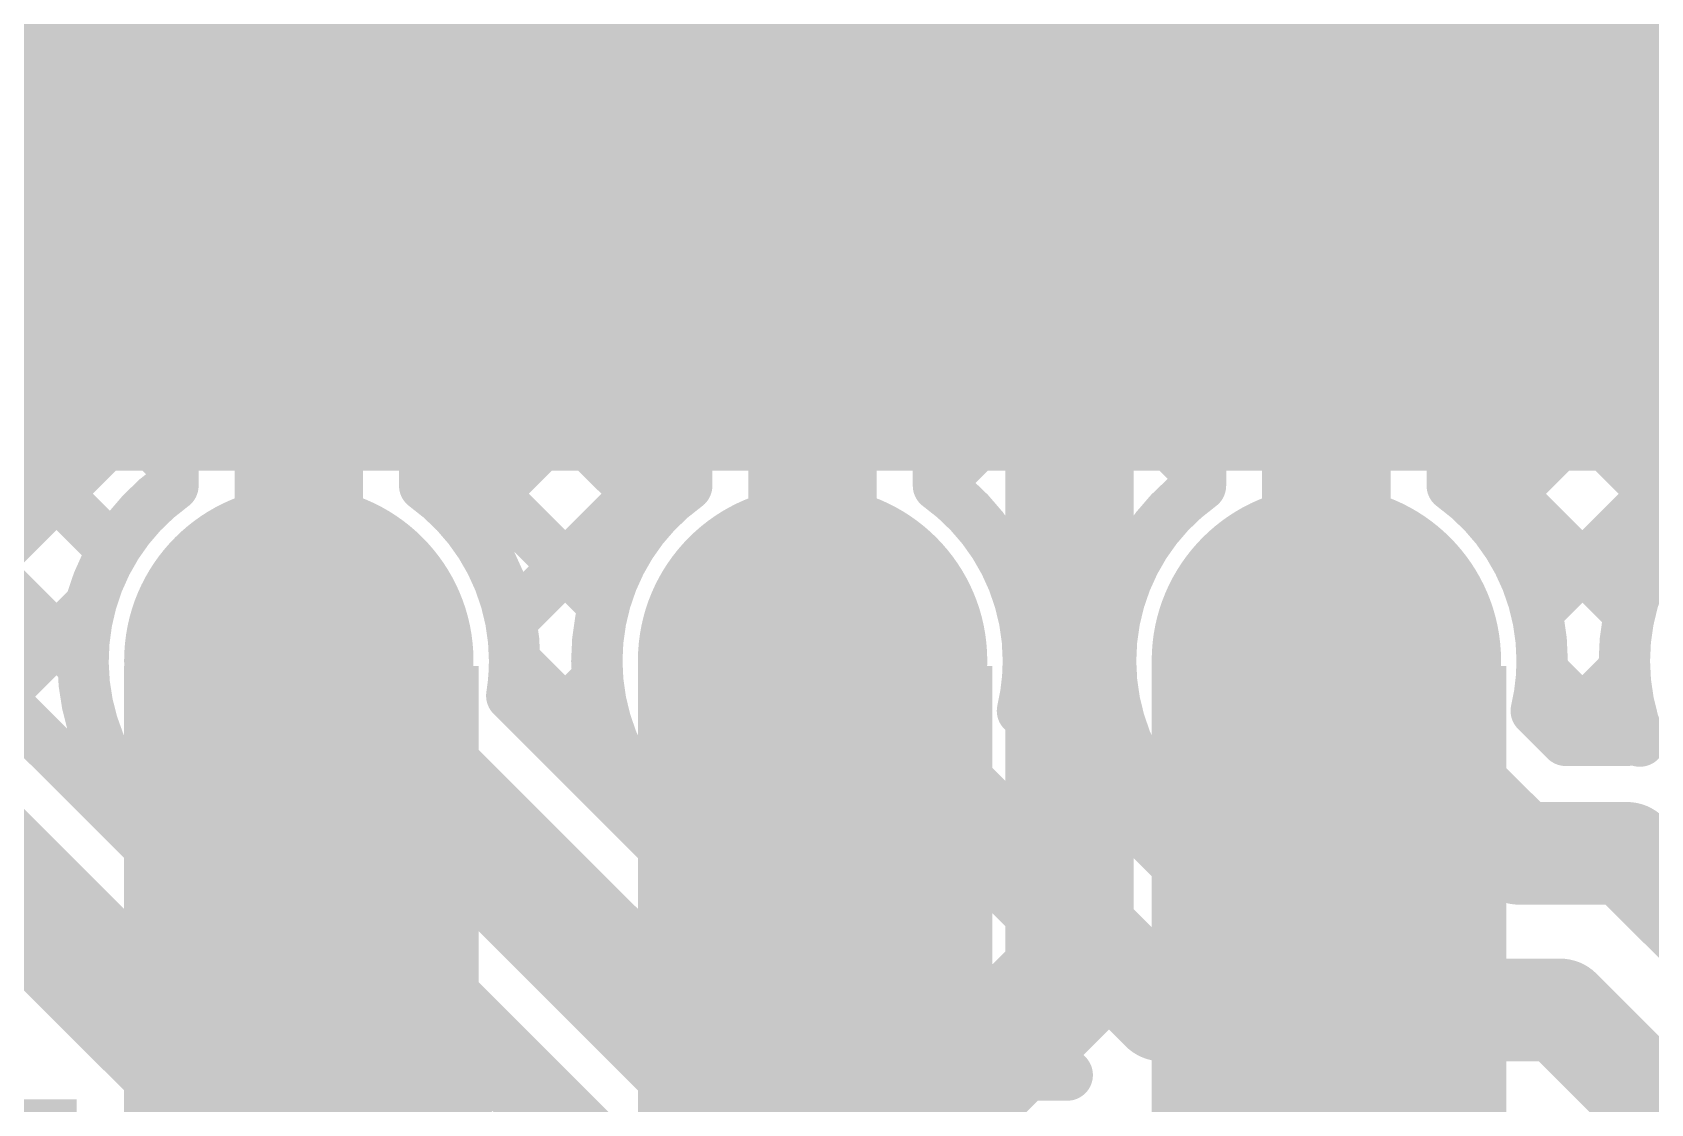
# Model space of a CAD drawing. Header units: millimetres. Extents: x -0.33 to 3.26, y -0.12 to 2.83.
# Drawn here: x 2.1481 to 2.4631, y 2.4037 to 2.6124 of the extents above; entities that cross this region are included whole.
import ezdxf

# ---------------------------------------------------------------- set-up
doc = ezdxf.new("R2010")
doc.units = ezdxf.units.MM
doc.header["$MEASUREMENT"] = 0
for name, color, linetype in [('BottomLayer', 5, 'Continuous'), ('BottomOverlay', 54, 'Continuous'), ('BottomPaste', 16, 'Continuous'), ('BottomSolder', 6, 'Continuous'), ('MultiLayer', 9, 'Continuous'), ('PadHoleLayer', 156, 'Continuous'), ('TopLayer', 1, 'Continuous'), ('TopOverlay', 2, 'Continuous'), ('TopSolder', 216, 'Continuous')]:
    doc.layers.add(name, color=color, linetype=linetype)

# ---------------------------------------------------------------- blocks, each defined once
blk = doc.blocks.new('R__0402_B_20')
at = {"layer": 'BottomLayer'}
for points in [[(-0.0095, 0.0125), (-0.0095, -0.0125), (-0.0275, -0.0125), (-0.0275, 0.0125)], [(0.0275, 0.0125), (0.0275, -0.0125), (0.0095, -0.0125), (0.0095, 0.0125)]]:
    blk.add_hatch(color=5, dxfattribs=at).paths.add_polyline_path(points)
at = {"layer": 'BottomPaste'}
for points in [[(-0.0095, 0.0125), (-0.0095, -0.0125), (-0.0275, -0.0125), (-0.0275, 0.0125)], [(0.0275, 0.0125), (0.0275, -0.0125), (0.0095, -0.0125), (0.0095, 0.0125)]]:
    blk.add_hatch(color=16, dxfattribs=at).paths.add_polyline_path(points)
at = {"layer": 'BottomSolder'}
for points in [[(-0.0055, 0.0165), (-0.0055, -0.0165), (-0.0315, -0.0165), (-0.0315, 0.0165)], [(0.0315, 0.0165), (0.0315, -0.0165), (0.0055, -0.0165), (0.0055, 0.0165)]]:
    blk.add_hatch(color=6, dxfattribs=at).paths.add_polyline_path(points)
at = {"layer": 'BottomOverlay', "const_width": 0.01}
for points in [[(0.034, 0.019), (-0.034, 0.019)], [(-0.034, -0.019), (-0.034, 0.019)], [(0.034, -0.019), (0.034, 0.019)], [(0.034, -0.019), (-0.034, -0.019)]]:
    blk.add_lwpolyline(points, dxfattribs=at)
at = {"layer": 'BottomOverlay', "const_width": 0.005}
for points in [[(-0.0365, 0.019, 1), (-0.0315, 0.019, 1)], [(-0.0365, 0.019, 1), (-0.0315, 0.019, 1)], [(0.0315, 0.019, 1), (0.0365, 0.019, 1)], [(0.0315, 0.019, 1), (0.0365, 0.019, 1)], [(-0.0365, -0.019, 1), (-0.0315, -0.019, 1)], [(-0.0365, -0.019, 1), (-0.0315, -0.019, 1)], [(0.0315, -0.019, 1), (0.0365, -0.019, 1)], [(0.0315, -0.019, 1), (0.0365, -0.019, 1)]]:
    blk.add_lwpolyline(points, format="xyb", close=True, dxfattribs=at)
blk = doc.blocks.new('R__0402_B_21')
at = {"layer": 'BottomLayer'}
for points in [[(-0.0095, 0.0125), (-0.0095, -0.0125), (-0.0275, -0.0125), (-0.0275, 0.0125)], [(0.0275, 0.0125), (0.0275, -0.0125), (0.0095, -0.0125), (0.0095, 0.0125)]]:
    blk.add_hatch(color=5, dxfattribs=at).paths.add_polyline_path(points)
at = {"layer": 'BottomPaste'}
for points in [[(-0.0095, 0.0125), (-0.0095, -0.0125), (-0.0275, -0.0125), (-0.0275, 0.0125)], [(0.0275, 0.0125), (0.0275, -0.0125), (0.0095, -0.0125), (0.0095, 0.0125)]]:
    blk.add_hatch(color=16, dxfattribs=at).paths.add_polyline_path(points)
at = {"layer": 'BottomSolder'}
for points in [[(-0.0055, 0.0165), (-0.0055, -0.0165), (-0.0315, -0.0165), (-0.0315, 0.0165)], [(0.0315, 0.0165), (0.0315, -0.0165), (0.0055, -0.0165), (0.0055, 0.0165)]]:
    blk.add_hatch(color=6, dxfattribs=at).paths.add_polyline_path(points)
at = {"layer": 'BottomOverlay', "const_width": 0.01}
for points in [[(0.034, 0.019), (-0.034, 0.019)], [(-0.034, -0.019), (-0.034, 0.019)], [(0.034, -0.019), (0.034, 0.019)], [(0.034, -0.019), (-0.034, -0.019)]]:
    blk.add_lwpolyline(points, dxfattribs=at)
at = {"layer": 'BottomOverlay', "const_width": 0.005}
for points in [[(-0.0365, 0.019, 1), (-0.0315, 0.019, 1)], [(-0.0365, 0.019, 1), (-0.0315, 0.019, 1)], [(0.0315, 0.019, 1), (0.0365, 0.019, 1)], [(0.0315, 0.019, 1), (0.0365, 0.019, 1)], [(-0.0365, -0.019, 1), (-0.0315, -0.019, 1)], [(-0.0365, -0.019, 1), (-0.0315, -0.019, 1)], [(0.0315, -0.019, 1), (0.0365, -0.019, 1)], [(0.0315, -0.019, 1), (0.0365, -0.019, 1)]]:
    blk.add_lwpolyline(points, format="xyb", close=True, dxfattribs=at)
blk = doc.blocks.new('R__0402_B_22')
at = {"layer": 'BottomLayer'}
for points in [[(-0.0095, 0.0125), (-0.0095, -0.0125), (-0.0275, -0.0125), (-0.0275, 0.0125)], [(0.0275, 0.0125), (0.0275, -0.0125), (0.0095, -0.0125), (0.0095, 0.0125)]]:
    blk.add_hatch(color=5, dxfattribs=at).paths.add_polyline_path(points)
at = {"layer": 'BottomPaste'}
for points in [[(-0.0095, 0.0125), (-0.0095, -0.0125), (-0.0275, -0.0125), (-0.0275, 0.0125)], [(0.0275, 0.0125), (0.0275, -0.0125), (0.0095, -0.0125), (0.0095, 0.0125)]]:
    blk.add_hatch(color=16, dxfattribs=at).paths.add_polyline_path(points)
at = {"layer": 'BottomSolder'}
for points in [[(-0.0055, 0.0165), (-0.0055, -0.0165), (-0.0315, -0.0165), (-0.0315, 0.0165)], [(0.0315, 0.0165), (0.0315, -0.0165), (0.0055, -0.0165), (0.0055, 0.0165)]]:
    blk.add_hatch(color=6, dxfattribs=at).paths.add_polyline_path(points)
at = {"layer": 'BottomOverlay', "const_width": 0.01}
for points in [[(0.034, 0.019), (-0.034, 0.019)], [(-0.034, -0.019), (-0.034, 0.019)], [(0.034, -0.019), (0.034, 0.019)], [(0.034, -0.019), (-0.034, -0.019)]]:
    blk.add_lwpolyline(points, dxfattribs=at)
at = {"layer": 'BottomOverlay', "const_width": 0.005}
for points in [[(-0.0365, 0.019, 1), (-0.0315, 0.019, 1)], [(-0.0365, 0.019, 1), (-0.0315, 0.019, 1)], [(0.0315, 0.019, 1), (0.0365, 0.019, 1)], [(0.0315, 0.019, 1), (0.0365, 0.019, 1)], [(-0.0365, -0.019, 1), (-0.0315, -0.019, 1)], [(-0.0365, -0.019, 1), (-0.0315, -0.019, 1)], [(0.0315, -0.019, 1), (0.0365, -0.019, 1)], [(0.0315, -0.019, 1), (0.0365, -0.019, 1)]]:
    blk.add_lwpolyline(points, format="xyb", close=True, dxfattribs=at)
blk = doc.blocks.new('0022232111_48')
at = {"layer": 'BottomLayer'}
h = blk.add_hatch(color=5, dxfattribs=at)
edge = h.paths.add_edge_path()
edge.add_arc((0, 0), 0.03, 0, 360)
h = blk.add_hatch(color=5, dxfattribs=at)
edge = h.paths.add_edge_path()
edge.add_arc((0.1, 0), 0.03, 0, 360)
h = blk.add_hatch(color=5, dxfattribs=at)
edge = h.paths.add_edge_path()
edge.add_arc((0.2, 0), 0.03, 0, 360)
at = {"layer": 'BottomSolder'}
h = blk.add_hatch(color=6, dxfattribs=at)
edge = h.paths.add_edge_path()
edge.add_arc((0, 0), 0.034, 0, 360)
h = blk.add_hatch(color=6, dxfattribs=at)
edge = h.paths.add_edge_path()
edge.add_arc((0.1, 0), 0.034, 0, 360)
h = blk.add_hatch(color=6, dxfattribs=at)
edge = h.paths.add_edge_path()
edge.add_arc((0.2, 0), 0.034, 0, 360)
at = {"layer": 'MultiLayer'}
h = blk.add_hatch(color=9, dxfattribs=at)
edge = h.paths.add_edge_path()
edge.add_arc((0, 0), 0.03, 0, 360)
h = blk.add_hatch(color=9, dxfattribs=at)
edge = h.paths.add_edge_path()
edge.add_arc((0.1, 0), 0.03, 0, 360)
h = blk.add_hatch(color=9, dxfattribs=at)
edge = h.paths.add_edge_path()
edge.add_arc((0.2, 0), 0.03, 0, 360)
at = {"layer": 'PadHoleLayer'}
h = blk.add_hatch(color=156, dxfattribs=at)
edge = h.paths.add_edge_path()
edge.add_arc((0, 0), 0.01969, 0, 360)
h = blk.add_hatch(color=156, dxfattribs=at)
edge = h.paths.add_edge_path()
edge.add_arc((0.1, 0), 0.01969, 0, 360)
h = blk.add_hatch(color=156, dxfattribs=at)
edge = h.paths.add_edge_path()
edge.add_arc((0.2, 0), 0.01969, 0, 360)
at = {"layer": 'TopLayer'}
h = blk.add_hatch(color=1, dxfattribs=at)
edge = h.paths.add_edge_path()
edge.add_arc((0, 0), 0.03, 0, 360)
h = blk.add_hatch(color=1, dxfattribs=at)
edge = h.paths.add_edge_path()
edge.add_arc((0.1, 0), 0.03, 0, 360)
h = blk.add_hatch(color=1, dxfattribs=at)
edge = h.paths.add_edge_path()
edge.add_arc((0.2, 0), 0.03, 0, 360)
at = {"layer": 'TopSolder'}
h = blk.add_hatch(color=216, dxfattribs=at)
edge = h.paths.add_edge_path()
edge.add_arc((0, 0), 0.034, 0, 360)
h = blk.add_hatch(color=216, dxfattribs=at)
edge = h.paths.add_edge_path()
edge.add_arc((0.1, 0), 0.034, 0, 360)
h = blk.add_hatch(color=216, dxfattribs=at)
edge = h.paths.add_edge_path()
edge.add_arc((0.2, 0), 0.034, 0, 360)
blk = doc.blocks.new('SOT23_3_B_183')
at = {"layer": 'BottomLayer'}
for points in [[(-0.02166, 0.02657), (-0.05316, 0.02657), (-0.05316, 0.05807), (-0.02166, 0.05807)], [(0.05314, 0.02657), (0.02165, 0.02657), (0.02165, 0.05807), (0.05314, 0.05807)], [(0.01574, -0.05807), (-0.01575, -0.05807), (-0.01575, -0.02657), (0.01574, -0.02657)]]:
    blk.add_hatch(color=5, dxfattribs=at).paths.add_polyline_path(points)
at = {"layer": 'BottomPaste'}
for points in [[(-0.02166, 0.02657), (-0.05316, 0.02657), (-0.05316, 0.05807), (-0.02166, 0.05807)], [(0.05314, 0.02657), (0.02165, 0.02657), (0.02165, 0.05807), (0.05314, 0.05807)], [(0.01574, -0.05807), (-0.01575, -0.05807), (-0.01575, -0.02657), (0.01574, -0.02657)]]:
    blk.add_hatch(color=16, dxfattribs=at).paths.add_polyline_path(points)
at = {"layer": 'BottomSolder'}
for points in [[(-0.01766, 0.02257), (-0.05716, 0.02257), (-0.05716, 0.06207), (-0.01766, 0.06207)], [(0.05714, 0.02257), (0.01765, 0.02257), (0.01765, 0.06207), (0.05714, 0.06207)], [(0.01974, -0.06207), (-0.01975, -0.06207), (-0.01975, -0.02257), (0.01974, -0.02257)]]:
    blk.add_hatch(color=6, dxfattribs=at).paths.add_polyline_path(points)
at = {"layer": 'BottomOverlay'}
for points, const_width in [([(-0.06409, 0.068, 1), (-0.07393, 0.068, 1)], 0.00984), ([(-0.07639, 0.068, 1), (-0.07147, 0.068, 1)], 0.00492), ([(-0.06655, 0.068, 1), (-0.06162, 0.068, 1)], 0.00492), ([(-0.06651, 0.03, 1), (-0.06151, 0.03, 1)], 0.005), ([(-0.01351, 0.032, 1), (-0.00851, 0.032, 1)], 0.005), ([(0.00849, 0.032, 1), (0.01349, 0.032, 1)], 0.005), ([(0.06149, 0.03, 1), (0.06649, 0.03, 1)], 0.005), ([(-0.06651, -0.032, 1), (-0.06151, -0.032, 1)], 0.005), ([(-0.06651, -0.032, 1), (-0.06151, -0.032, 1)], 0.005), ([(-0.03151, -0.032, 1), (-0.02651, -0.032, 1)], 0.005), ([(0.02649, -0.031, 1), (0.03149, -0.031, 1)], 0.005), ([(0.06149, -0.031, 1), (0.06649, -0.031, 1)], 0.005), ([(0.06149, -0.031, 1), (0.06649, -0.031, 1)], 0.005)]:
    blk.add_lwpolyline(points, format="xyb", close=True, dxfattribs=dict(at, const_width=const_width))
at = {"layer": 'BottomOverlay', "const_width": 0.01}
for points in [[(-0.06401, 0.03), (-0.06401, -0.032)], [(0.01099, 0.032), (-0.01101, 0.032)], [(0.06399, 0.03), (0.06399, -0.031)], [(-0.02901, -0.032), (-0.06401, -0.032)], [(0.06399, -0.031), (0.02899, -0.031)]]:
    blk.add_lwpolyline(points, dxfattribs=at)
blk = doc.blocks.new('SOT23_3_B_193')
at = {"layer": 'BottomLayer'}
for points in [[(-0.02166, 0.02657), (-0.05316, 0.02657), (-0.05316, 0.05807), (-0.02166, 0.05807)], [(0.05314, 0.02657), (0.02165, 0.02657), (0.02165, 0.05807), (0.05314, 0.05807)], [(0.01574, -0.05807), (-0.01575, -0.05807), (-0.01575, -0.02657), (0.01574, -0.02657)]]:
    blk.add_hatch(color=5, dxfattribs=at).paths.add_polyline_path(points)
at = {"layer": 'BottomPaste'}
for points in [[(-0.02166, 0.02657), (-0.05316, 0.02657), (-0.05316, 0.05807), (-0.02166, 0.05807)], [(0.05314, 0.02657), (0.02165, 0.02657), (0.02165, 0.05807), (0.05314, 0.05807)], [(0.01574, -0.05807), (-0.01575, -0.05807), (-0.01575, -0.02657), (0.01574, -0.02657)]]:
    blk.add_hatch(color=16, dxfattribs=at).paths.add_polyline_path(points)
at = {"layer": 'BottomSolder'}
for points in [[(-0.01766, 0.02257), (-0.05716, 0.02257), (-0.05716, 0.06207), (-0.01766, 0.06207)], [(0.05714, 0.02257), (0.01765, 0.02257), (0.01765, 0.06207), (0.05714, 0.06207)], [(0.01974, -0.06207), (-0.01975, -0.06207), (-0.01975, -0.02257), (0.01974, -0.02257)]]:
    blk.add_hatch(color=6, dxfattribs=at).paths.add_polyline_path(points)
at = {"layer": 'BottomOverlay'}
for points, const_width in [([(-0.06409, 0.068, 1), (-0.07393, 0.068, 1)], 0.00984), ([(-0.07639, 0.068, 1), (-0.07147, 0.068, 1)], 0.00492), ([(-0.06655, 0.068, 1), (-0.06162, 0.068, 1)], 0.00492), ([(-0.06651, 0.03, 1), (-0.06151, 0.03, 1)], 0.005), ([(-0.01351, 0.032, 1), (-0.00851, 0.032, 1)], 0.005), ([(0.00849, 0.032, 1), (0.01349, 0.032, 1)], 0.005), ([(0.06149, 0.03, 1), (0.06649, 0.03, 1)], 0.005), ([(-0.06651, -0.032, 1), (-0.06151, -0.032, 1)], 0.005), ([(-0.06651, -0.032, 1), (-0.06151, -0.032, 1)], 0.005), ([(-0.03151, -0.032, 1), (-0.02651, -0.032, 1)], 0.005), ([(0.02649, -0.031, 1), (0.03149, -0.031, 1)], 0.005), ([(0.06149, -0.031, 1), (0.06649, -0.031, 1)], 0.005), ([(0.06149, -0.031, 1), (0.06649, -0.031, 1)], 0.005)]:
    blk.add_lwpolyline(points, format="xyb", close=True, dxfattribs=dict(at, const_width=const_width))
at = {"layer": 'BottomOverlay', "const_width": 0.01}
for points in [[(-0.06401, 0.03), (-0.06401, -0.032)], [(0.01099, 0.032), (-0.01101, 0.032)], [(0.06399, 0.03), (0.06399, -0.031)], [(-0.02901, -0.032), (-0.06401, -0.032)], [(0.06399, -0.031), (0.02899, -0.031)]]:
    blk.add_lwpolyline(points, dxfattribs=at)

msp = doc.modelspace()

# ---------------------------------------------------------------- hatches: boundary and pattern name
at = {"layer": 'BottomLayer'}
msp.add_hatch(color=5, dxfattribs=at).paths.add_polyline_path([(0.126, 2.571), (2.92461, 2.571), (2.92461, 2.618), (0.126, 2.618)])
at = {"layer": 'TopLayer'}
msp.add_hatch(color=1, dxfattribs=at).paths.add_polyline_path([(0.495, 2.527), (3.004, 2.527), (3.004, 2.606), (0.495, 2.606)])
at = {"layer": 'TopOverlay'}
for points in [[(2.166, 2.359), (2.235, 2.359), (2.235, 2.489), (2.166, 2.489)], [(2.266, 2.359), (2.335, 2.359), (2.335, 2.489), (2.266, 2.489)], [(2.366, 2.359), (2.435, 2.359), (2.435, 2.489), (2.366, 2.489)]]:
    msp.add_hatch(color=2, dxfattribs=at).paths.add_polyline_path(points)

# ---------------------------------------------------------------- linework, layer by layer
at = {"layer": 'BottomLayer'}
for points, const_width in [([(0.07816, 2.606), (3.03984, 2.606)], 0.01), ([(2.09765, 2.606), (2.17497, 2.52868)], 0.01), ([(2.11595, 2.5705), (2.15145, 2.606)], 0.01), ([(2.12447, 2.55073), (2.17974, 2.606)], 0.01), ([(2.12544, 2.52342), (2.20802, 2.606)], 0.01), ([(2.12593, 2.606), (2.17497, 2.55697)], 0.01), ([(2.15422, 2.606), (2.18888, 2.57133)], 0.01), ([(2.1825, 2.606), (2.218, 2.5705)], 0.01), ([(2.20398, 2.57367), (2.2363, 2.606)], 0.01), ([(2.21079, 2.606), (2.27504, 2.54174)], 0.01), ([(2.22397, 2.56538), (2.26459, 2.606)], 0.01), ([(2.2245, 2.53763), (2.29287, 2.606)], 0.01), ([(2.23907, 2.606), (2.27504, 2.57003)], 0.01), ([(2.26735, 2.606), (2.29936, 2.57399)], 0.01), ([(2.28566, 2.5705), (2.32116, 2.606)], 0.01), ([(2.29564, 2.606), (2.3755, 2.52614)], 0.01), ([(2.31394, 2.5705), (2.34944, 2.606)], 0.01), ([(2.32392, 2.606), (2.37512, 2.5548)], 0.01), ([(2.32431, 2.55258), (2.37773, 2.606)], 0.01), ([(2.3245, 2.52449), (2.40601, 2.606)], 0.01), ([(2.35221, 2.606), (2.38759, 2.57062)], 0.01), ([(2.38049, 2.606), (2.41599, 2.5705)], 0.01), ([(2.4022, 2.5739), (2.43429, 2.606)], 0.01), ([(2.40878, 2.606), (2.47519, 2.53958)], 0.01), ([(2.42412, 2.56754), (2.46258, 2.606)], 0.01), ([(2.4245, 2.53964), (2.49086, 2.606)], 0.01), ([(2.43706, 2.606), (2.47519, 2.56786)], 0.01), ([(2.46534, 2.606), (2.49747, 2.57387)], 0.01), ([(2.17497, 2.5705), (2.18738, 2.5705)], 0.01), ([(2.17497, 2.5285), (2.17497, 2.5705)], 0.01), ([(2.21262, 2.5705), (2.22397, 2.5705)], 0.01), ([(2.218, 2.5705), (2.22397, 2.56453)], 0.01), ([(2.22397, 2.55459), (2.22397, 2.5705)], 0.01), ([(2.27504, 2.5705), (2.28738, 2.5705)], 0.01), ([(2.27504, 2.5285), (2.27504, 2.5705)], 0.01), ([(2.31262, 2.5705), (2.32404, 2.5705)], 0.01), ([(2.32404, 2.55421), (2.32404, 2.5705)], 0.01), ([(2.37512, 2.5705), (2.38738, 2.5705)], 0.01), ([(2.37512, 2.5285), (2.37512, 2.5705)], 0.01), ([(2.41262, 2.5705), (2.42412, 2.5705)], 0.01), ([(2.42412, 2.5538), (2.42412, 2.5705)], 0.01), ([(2.22397, 2.56453), (2.26956, 2.51894)], 0.01), ([(2.42412, 2.56237), (2.4686, 2.51789)], 0.01), ([(2.43123, 2.51808), (2.47519, 2.56205)], 0.01), ([(2.23216, 2.51701), (2.27504, 2.55989)], 0.01), ([(2.2, 2.49), (2.2, 2.5495)], 0.025), ([(2.3, 2.49), (2.3, 2.5495)], 0.025), ([(2.4, 2.49), (2.4, 2.5495)], 0.025), ([(2.12446, 2.5509), (2.1639, 2.51146)], 0.01), ([(2.2245, 2.52411), (2.2245, 2.5495)], 0.01), ([(2.3245, 2.52411), (2.3245, 2.5495)], 0.01), ([(2.4245, 2.52411), (2.4245, 2.5495)], 0.01), ([(2.3245, 2.54885), (2.36317, 2.51019)], 0.01), ([(2.3374, 2.50911), (2.37512, 2.54682)], 0.01), ([(2.13806, 2.50776), (2.17497, 2.54466)], 0.01), ([(2.2245, 2.53572), (2.25941, 2.5008)], 0.01), ([(2.4245, 2.53371), (2.45902, 2.49919)], 0.01), ([(2.44092, 2.49948), (2.47519, 2.53376)], 0.01), ([(2.24126, 2.49782), (2.27504, 2.5316)], 0.01), ([(2.1755, 2.52411), (2.1755, 2.5285)], 0.01), ([(2.2755, 2.52411), (2.2755, 2.5285)], 0.01), ([(2.3755, 2.52411), (2.3755, 2.5285)], 0.01), ([(2.13675, 2.51032), (2.15801, 2.48907)], 0.01), ([(2.33866, 2.50641), (2.35811, 2.48696)], 0.01), ([(2.34172, 2.48514), (2.36031, 2.50373)], 0.01), ([(2.14162, 2.48303), (2.15942, 2.50083)], 0.01), ([(2.1, 2.49), (2.249, 2.341)], 0.025), ([(2.2, 2.49), (2.30518, 2.38482)], 0.025), ([(2.3, 2.49), (2.368, 2.422)], 0.02), ([(2.4, 2.49), (2.4375, 2.4525)], 0.02), ([(2.242, 2.48993), (2.26472, 2.46721)], 0.01), ([(2.24819, 2.47646), (2.25815, 2.48643)], 0.01), ([(2.44195, 2.48797), (2.45542, 2.4745)], 0.01), ([(2.44541, 2.4757), (2.45803, 2.48832)], 0.01), ([(2.14145, 2.4832), (2.2663, 2.35835)], 0.01), ([(2.24145, 2.4832), (2.31533, 2.40932)], 0.01), ([(2.34085, 2.48026), (2.37711, 2.444)], 0.01), ([(2.44085, 2.48026), (2.44661, 2.4745)], 0.01), ([(2.15576, 2.46889), (2.16108, 2.47421)], 0.01), ([(2.35299, 2.46812), (2.36052, 2.47566)], 0.01), ([(2.44661, 2.4745), (2.4585, 2.4745)], 0.01), ([(2.26233, 2.46232), (2.26573, 2.46572)], 0.01), ([(2.36713, 2.45398), (2.37192, 2.45877)], 0.01), ([(2.1699, 2.45475), (2.17299, 2.45784)], 0.01), ([(2.4375, 2.4525), (2.4585, 2.4525)], 0.02), ([(2.4585, 2.4525), (2.52618, 2.38482)], 0.02), ([(2.27647, 2.44818), (2.28089, 2.4526)], 0.01), ([(2.27721, 2.45472), (2.32261, 2.40932)], 0.01), ([(2.18404, 2.4406), (2.19218, 2.44874)], 0.01), ([(2.30974, 2.44915), (2.34956, 2.40932)], 0.01), ([(2.38543, 2.444), (2.39052, 2.44908)], 0.01), ([(2.40974, 2.44915), (2.41489, 2.444)], 0.01), ([(2.19907, 2.44801), (2.29739, 2.34969)], 0.01), ([(2.2068, 2.44855), (2.28783, 2.36752)], 0.01), ([(2.29061, 2.43403), (2.30486, 2.44828)], 0.01), ([(2.39696, 2.44811), (2.40107, 2.444)], 0.01), ([(2.37711, 2.444), (2.41489, 2.444)], 0.01), ([(2.19819, 2.42646), (2.21354, 2.44181)], 0.01), ([(2.30476, 2.41989), (2.32188, 2.43701)], 0.01), ([(2.21233, 2.41232), (2.22768, 2.42767)], 0.01), ([(2.368, 2.422), (2.4455, 2.422)], 0.02), ([(2.4455, 2.422), (2.525, 2.3425)], 0.02), ([(2.32247, 2.40932), (2.33602, 2.42287)], 0.01), ([(2.22647, 2.39818), (2.24182, 2.41353)], 0.01), ([(2.31533, 2.40932), (2.34956, 2.40932)], 0.01), ([(2.24061, 2.38403), (2.25597, 2.39939)], 0.01)]:
    msp.add_lwpolyline(points, dxfattribs=dict(at, const_width=const_width))
for points, const_width in [([(2.14895, 2.606, 1), (2.15395, 2.606, 1)], 0.005), ([(2.15172, 2.606, 1), (2.15672, 2.606, 1)], 0.005), ([(2.17724, 2.606, 1), (2.18224, 2.606, 1)], 0.005), ([(2.18, 2.606, 1), (2.185, 2.606, 1)], 0.005), ([(2.20552, 2.606, 1), (2.21052, 2.606, 1)], 0.005), ([(2.20829, 2.606, 1), (2.21329, 2.606, 1)], 0.005), ([(2.2338, 2.606, 1), (2.2388, 2.606, 1)], 0.005), ([(2.23657, 2.606, 1), (2.24157, 2.606, 1)], 0.005), ([(2.26209, 2.606, 1), (2.26709, 2.606, 1)], 0.005), ([(2.26485, 2.606, 1), (2.26985, 2.606, 1)], 0.005), ([(2.29037, 2.606, 1), (2.29537, 2.606, 1)], 0.005), ([(2.29314, 2.606, 1), (2.29814, 2.606, 1)], 0.005), ([(2.31866, 2.606, 1), (2.32366, 2.606, 1)], 0.005), ([(2.32142, 2.606, 1), (2.32642, 2.606, 1)], 0.005), ([(2.34694, 2.606, 1), (2.35194, 2.606, 1)], 0.005), ([(2.34971, 2.606, 1), (2.35471, 2.606, 1)], 0.005), ([(2.37523, 2.606, 1), (2.38023, 2.606, 1)], 0.005), ([(2.37799, 2.606, 1), (2.38299, 2.606, 1)], 0.005), ([(2.40351, 2.606, 1), (2.40851, 2.606, 1)], 0.005), ([(2.40628, 2.606, 1), (2.41128, 2.606, 1)], 0.005), ([(2.43179, 2.606, 1), (2.43679, 2.606, 1)], 0.005), ([(2.43456, 2.606, 1), (2.43956, 2.606, 1)], 0.005), ([(2.46008, 2.606, 1), (2.46508, 2.606, 1)], 0.005), ([(2.46284, 2.606, 1), (2.46784, 2.606, 1)], 0.005), ([(2.20148, 2.57367, 1), (2.20648, 2.57367, 1)], 0.005), ([(2.29686, 2.57399, 1), (2.30186, 2.57399, 1)], 0.005), ([(2.3997, 2.5739, 1), (2.4047, 2.5739, 1)], 0.005), ([(2.17247, 2.5705, 1), (2.17747, 2.5705, 1)], 0.005), ([(2.17247, 2.5705, 1), (2.17747, 2.5705, 1)], 0.005), ([(2.18488, 2.5705, 1), (2.18988, 2.5705, 1)], 0.005), ([(2.18488, 2.5705, 1), (2.18988, 2.5705, 1)], 0.005), ([(2.18638, 2.57133, 1), (2.19138, 2.57133, 1)], 0.005), ([(2.21012, 2.5705, 1), (2.21512, 2.5705, 1)], 0.005), ([(2.21012, 2.5705, 1), (2.21512, 2.5705, 1)], 0.005), ([(2.2155, 2.5705, 1), (2.2205, 2.5705, 1)], 0.005), ([(2.2155, 2.5705, 1), (2.2205, 2.5705, 1)], 0.005), ([(2.22147, 2.5705, 1), (2.22647, 2.5705, 1)], 0.005), ([(2.22147, 2.5705, 1), (2.22647, 2.5705, 1)], 0.005), ([(2.27254, 2.5705, 1), (2.27754, 2.5705, 1)], 0.005), ([(2.27254, 2.5705, 1), (2.27754, 2.5705, 1)], 0.005), ([(2.27254, 2.57003, 1), (2.27754, 2.57003, 1)], 0.005), ([(2.28316, 2.5705, 1), (2.28816, 2.5705, 1)], 0.005), ([(2.28488, 2.5705, 1), (2.28988, 2.5705, 1)], 0.005), ([(2.28488, 2.5705, 1), (2.28988, 2.5705, 1)], 0.005), ([(2.31012, 2.5705, 1), (2.31512, 2.5705, 1)], 0.005), ([(2.31012, 2.5705, 1), (2.31512, 2.5705, 1)], 0.005), ([(2.31144, 2.5705, 1), (2.31644, 2.5705, 1)], 0.005), ([(2.32154, 2.5705, 1), (2.32654, 2.5705, 1)], 0.005), ([(2.32154, 2.5705, 1), (2.32654, 2.5705, 1)], 0.005), ([(2.37262, 2.5705, 1), (2.37762, 2.5705, 1)], 0.005), ([(2.37262, 2.5705, 1), (2.37762, 2.5705, 1)], 0.005), ([(2.38488, 2.5705, 1), (2.38988, 2.5705, 1)], 0.005), ([(2.38488, 2.5705, 1), (2.38988, 2.5705, 1)], 0.005), ([(2.38509, 2.57062, 1), (2.39009, 2.57062, 1)], 0.005), ([(2.41012, 2.5705, 1), (2.41512, 2.5705, 1)], 0.005), ([(2.41012, 2.5705, 1), (2.41512, 2.5705, 1)], 0.005), ([(2.41349, 2.5705, 1), (2.41849, 2.5705, 1)], 0.005), ([(2.42162, 2.5705, 1), (2.42662, 2.5705, 1)], 0.005), ([(2.42162, 2.5705, 1), (2.42662, 2.5705, 1)], 0.005), ([(2.22147, 2.56538, 1), (2.22647, 2.56538, 1)], 0.005), ([(2.42162, 2.56754, 1), (2.42662, 2.56754, 1)], 0.005), ([(2.22147, 2.56453, 1), (2.22647, 2.56453, 1)], 0.005), ([(2.22147, 2.56453, 1), (2.22647, 2.56453, 1)], 0.005), ([(2.42162, 2.56237, 1), (2.42662, 2.56237, 1)], 0.005), ([(2.27254, 2.55989, 1), (2.27754, 2.55989, 1)], 0.005), ([(2.17247, 2.55697, 1), (2.17747, 2.55697, 1)], 0.005), ([(2.19375, 2.5495, 1), (2.20625, 2.5495, 1)], 0.0125), ([(2.29375, 2.5495, 1), (2.30625, 2.5495, 1)], 0.0125), ([(2.39375, 2.5495, 1), (2.40625, 2.5495, 1)], 0.0125), ([(2.22147, 2.55459, 1), (2.22647, 2.55459, 1)], 0.005), ([(2.22147, 2.55459, 1), (2.22647, 2.55459, 1)], 0.005), ([(2.32154, 2.55421, 1), (2.32654, 2.55421, 1)], 0.005), ([(2.32154, 2.55421, 1), (2.32654, 2.55421, 1)], 0.005), ([(2.32181, 2.55258, 1), (2.32681, 2.55258, 1)], 0.005), ([(2.37262, 2.5548, 1), (2.37762, 2.5548, 1)], 0.005), ([(2.42162, 2.5538, 1), (2.42662, 2.5538, 1)], 0.005), ([(2.42162, 2.5538, 1), (2.42662, 2.5538, 1)], 0.005), ([(2.222, 2.5495, 1), (2.227, 2.5495, 1)], 0.005), ([(2.222, 2.5495, 1), (2.227, 2.5495, 1)], 0.005), ([(2.322, 2.5495, 1), (2.327, 2.5495, 1)], 0.005), ([(2.322, 2.5495, 1), (2.327, 2.5495, 1)], 0.005), ([(2.422, 2.5495, 1), (2.427, 2.5495, 1)], 0.005), ([(2.422, 2.5495, 1), (2.427, 2.5495, 1)], 0.005), ([(2.322, 2.54885, 1), (2.327, 2.54885, 1)], 0.005), ([(2.37262, 2.54682, 1), (2.37762, 2.54682, 1)], 0.005), ([(2.17247, 2.54466, 1), (2.17747, 2.54466, 1)], 0.005), ([(2.27254, 2.54174, 1), (2.27754, 2.54174, 1)], 0.005), ([(2.222, 2.53763, 1), (2.227, 2.53763, 1)], 0.005), ([(2.422, 2.53964, 1), (2.427, 2.53964, 1)], 0.005), ([(2.222, 2.53572, 1), (2.227, 2.53572, 1)], 0.005), ([(2.422, 2.53371, 1), (2.427, 2.53371, 1)], 0.005), ([(2.27254, 2.5316, 1), (2.27754, 2.5316, 1)], 0.005), ([(2.17247, 2.52868, 1), (2.17747, 2.52868, 1)], 0.005), ([(2.17247, 2.5285, 1), (2.17747, 2.5285, 1)], 0.005), ([(2.173, 2.5285, 1), (2.178, 2.5285, 1)], 0.005), ([(2.27254, 2.5285, 1), (2.27754, 2.5285, 1)], 0.005), ([(2.273, 2.5285, 1), (2.278, 2.5285, 1)], 0.005), ([(2.37262, 2.5285, 1), (2.37762, 2.5285, 1)], 0.005), ([(2.373, 2.5285, 1), (2.378, 2.5285, 1)], 0.005), ([(2.322, 2.52449, 1), (2.327, 2.52449, 1)], 0.005), ([(2.373, 2.52614, 1), (2.378, 2.52614, 1)], 0.005), ([(2.173, 2.52411, 1), (2.178, 2.52411, 1)], 0.005), ([(2.173, 2.52411, 1), (2.178, 2.52411, 1)], 0.005), ([(2.222, 2.52411, 1), (2.227, 2.52411, 1)], 0.005), ([(2.222, 2.52411, 1), (2.227, 2.52411, 1)], 0.005), ([(2.273, 2.52411, 1), (2.278, 2.52411, 1)], 0.005), ([(2.273, 2.52411, 1), (2.278, 2.52411, 1)], 0.005), ([(2.322, 2.52411, 1), (2.327, 2.52411, 1)], 0.005), ([(2.322, 2.52411, 1), (2.327, 2.52411, 1)], 0.005), ([(2.373, 2.52411, 1), (2.378, 2.52411, 1)], 0.005), ([(2.373, 2.52411, 1), (2.378, 2.52411, 1)], 0.005), ([(2.422, 2.52411, 1), (2.427, 2.52411, 1)], 0.005), ([(2.422, 2.52411, 1), (2.427, 2.52411, 1)], 0.005), ([(2.26706, 2.51894, 1), (2.27206, 2.51894, 1)], 0.005), ([(2.42873, 2.51808, 1), (2.43373, 2.51808, 1)], 0.005), ([(2.22966, 2.51701, 1), (2.23466, 2.51701, 1)], 0.005), ([(2.1614, 2.51146, 1), (2.1664, 2.51146, 1)], 0.005), ([(2.3349, 2.50911, 1), (2.3399, 2.50911, 1)], 0.005), ([(2.36067, 2.51019, 1), (2.36567, 2.51019, 1)], 0.005), ([(2.33616, 2.50641, 1), (2.34116, 2.50641, 1)], 0.005), ([(2.35781, 2.50373, 1), (2.36281, 2.50373, 1)], 0.005), ([(2.15692, 2.50083, 1), (2.16192, 2.50083, 1)], 0.005), ([(2.25691, 2.5008, 1), (2.26191, 2.5008, 1)], 0.005), ([(2.43842, 2.49948, 1), (2.44342, 2.49948, 1)], 0.005), ([(2.45652, 2.49919, 1), (2.46152, 2.49919, 1)], 0.005), ([(2.19375, 2.49, 1), (2.20625, 2.49, 1)], 0.0125), ([(2.19375, 2.49, 1), (2.20625, 2.49, 1)], 0.0125), ([(2.23876, 2.49782, 1), (2.24376, 2.49782, 1)], 0.005), ([(2.29375, 2.49, 1), (2.30625, 2.49, 1)], 0.0125), ([(2.39375, 2.49, 1), (2.40625, 2.49, 1)], 0.0125), ([(2.295, 2.49, 1), (2.305, 2.49, 1)], 0.01), ([(2.395, 2.49, 1), (2.405, 2.49, 1)], 0.01), ([(2.2395, 2.49, 1), (2.2445, 2.49, 1)], 0.005), ([(2.2395, 2.49, 1), (2.2445, 2.49, 1)], 0.005), ([(2.2395, 2.48993, 1), (2.2445, 2.48993, 1)], 0.005), ([(2.3395, 2.49, 1), (2.3445, 2.49, 1)], 0.005), ([(2.3395, 2.49, 1), (2.3445, 2.49, 1)], 0.005), ([(2.4395, 2.49, 1), (2.4445, 2.49, 1)], 0.005), ([(2.4395, 2.49, 1), (2.4445, 2.49, 1)], 0.005), ([(2.15551, 2.48907, 1), (2.16051, 2.48907, 1)], 0.005), ([(2.25565, 2.48643, 1), (2.26065, 2.48643, 1)], 0.005), ([(2.35561, 2.48696, 1), (2.36061, 2.48696, 1)], 0.005), ([(2.43945, 2.48797, 1), (2.44445, 2.48797, 1)], 0.005), ([(2.45553, 2.48832, 1), (2.46053, 2.48832, 1)], 0.005), ([(2.33922, 2.48514, 1), (2.34422, 2.48514, 1)], 0.005), ([(2.23895, 2.4832, 1), (2.24395, 2.4832, 1)], 0.005), ([(2.23895, 2.4832, 1), (2.24395, 2.4832, 1)], 0.005), ([(2.33835, 2.48026, 1), (2.34335, 2.48026, 1)], 0.005), ([(2.33835, 2.48026, 1), (2.34335, 2.48026, 1)], 0.005), ([(2.43835, 2.48026, 1), (2.44335, 2.48026, 1)], 0.005), ([(2.43835, 2.48026, 1), (2.44335, 2.48026, 1)], 0.005), ([(2.15858, 2.47421, 1), (2.16358, 2.47421, 1)], 0.005), ([(2.24569, 2.47646, 1), (2.25069, 2.47646, 1)], 0.005), ([(2.35802, 2.47566, 1), (2.36302, 2.47566, 1)], 0.005), ([(2.44291, 2.4757, 1), (2.44791, 2.4757, 1)], 0.005), ([(2.44411, 2.4745, 1), (2.44911, 2.4745, 1)], 0.005), ([(2.44411, 2.4745, 1), (2.44911, 2.4745, 1)], 0.005), ([(2.45292, 2.4745, 1), (2.45792, 2.4745, 1)], 0.005), ([(2.456, 2.4745, 1), (2.461, 2.4745, 1)], 0.005), ([(2.45852, 2.47436, 1), (2.46352, 2.47436, 1)], 0.005), ([(2.15326, 2.46889, 1), (2.15826, 2.46889, 1)], 0.005), ([(2.35049, 2.46812, 1), (2.35549, 2.46812, 1)], 0.005), ([(2.26222, 2.46721, 1), (2.26722, 2.46721, 1)], 0.005), ([(2.26323, 2.46572, 1), (2.26823, 2.46572, 1)], 0.005), ([(2.25983, 2.46232, 1), (2.26483, 2.46232, 1)], 0.005), ([(2.36942, 2.45877, 1), (2.37442, 2.45877, 1)], 0.005), ([(2.17049, 2.45784, 1), (2.17549, 2.45784, 1)], 0.005), ([(2.4325, 2.4525, 1), (2.4425, 2.4525, 1)], 0.01), ([(2.4325, 2.4525, 1), (2.4425, 2.4525, 1)], 0.01), ([(2.4535, 2.4525, 1), (2.4635, 2.4525, 1)], 0.01), ([(2.4535, 2.4525, 1), (2.4635, 2.4525, 1)], 0.01), ([(2.1674, 2.45475, 1), (2.1724, 2.45475, 1)], 0.005), ([(2.27471, 2.45472, 1), (2.27971, 2.45472, 1)], 0.005), ([(2.27839, 2.4526, 1), (2.28339, 2.4526, 1)], 0.005), ([(2.36463, 2.45398, 1), (2.36963, 2.45398, 1)], 0.005), ([(2.18968, 2.44874, 1), (2.19468, 2.44874, 1)], 0.005), ([(2.30724, 2.44915, 1), (2.31224, 2.44915, 1)], 0.005), ([(2.30724, 2.44915, 1), (2.31224, 2.44915, 1)], 0.005), ([(2.38802, 2.44908, 1), (2.39302, 2.44908, 1)], 0.005), ([(2.40724, 2.44915, 1), (2.41224, 2.44915, 1)], 0.005), ([(2.40724, 2.44915, 1), (2.41224, 2.44915, 1)], 0.005), ([(2.19657, 2.44801, 1), (2.20157, 2.44801, 1)], 0.005), ([(2.2043, 2.44855, 1), (2.2093, 2.44855, 1)], 0.005), ([(2.2043, 2.44855, 1), (2.2093, 2.44855, 1)], 0.005), ([(2.27397, 2.44818, 1), (2.27897, 2.44818, 1)], 0.005), ([(2.30236, 2.44828, 1), (2.30736, 2.44828, 1)], 0.005), ([(2.39446, 2.44811, 1), (2.39946, 2.44811, 1)], 0.005), ([(2.37461, 2.444, 1), (2.37961, 2.444, 1)], 0.005), ([(2.37461, 2.444, 1), (2.37961, 2.444, 1)], 0.005), ([(2.38293, 2.444, 1), (2.38793, 2.444, 1)], 0.005), ([(2.39857, 2.444, 1), (2.40357, 2.444, 1)], 0.005), ([(2.41239, 2.444, 1), (2.41739, 2.444, 1)], 0.005), ([(2.41239, 2.444, 1), (2.41739, 2.444, 1)], 0.005), ([(2.18154, 2.4406, 1), (2.18654, 2.4406, 1)], 0.005), ([(2.21104, 2.44181, 1), (2.21604, 2.44181, 1)], 0.005), ([(2.31938, 2.43701, 1), (2.32438, 2.43701, 1)], 0.005), ([(2.28811, 2.43403, 1), (2.29311, 2.43403, 1)], 0.005), ([(2.22518, 2.42767, 1), (2.23018, 2.42767, 1)], 0.005), ([(2.363, 2.422, 1), (2.373, 2.422, 1)], 0.01), ([(2.363, 2.422, 1), (2.373, 2.422, 1)], 0.01), ([(2.4405, 2.422, 1), (2.4505, 2.422, 1)], 0.01), ([(2.4405, 2.422, 1), (2.4505, 2.422, 1)], 0.01), ([(2.19569, 2.42646, 1), (2.20069, 2.42646, 1)], 0.005), ([(2.33352, 2.42287, 1), (2.33852, 2.42287, 1)], 0.005), ([(2.30226, 2.41989, 1), (2.30726, 2.41989, 1)], 0.005), ([(2.20983, 2.41232, 1), (2.21483, 2.41232, 1)], 0.005), ([(2.23932, 2.41353, 1), (2.24432, 2.41353, 1)], 0.005), ([(2.31283, 2.40932, 1), (2.31783, 2.40932, 1)], 0.005), ([(2.31283, 2.40932, 1), (2.31783, 2.40932, 1)], 0.005), ([(2.31997, 2.40932, 1), (2.32497, 2.40932, 1)], 0.005), ([(2.32011, 2.40932, 1), (2.32511, 2.40932, 1)], 0.005), ([(2.34706, 2.40932, 1), (2.35206, 2.40932, 1)], 0.005), ([(2.34706, 2.40932, 1), (2.35206, 2.40932, 1)], 0.005), ([(2.25347, 2.39939, 1), (2.25847, 2.39939, 1)], 0.005)]:
    msp.add_lwpolyline(points, format="xyb", close=True, dxfattribs=dict(at, const_width=const_width))
at = {"layer": 'BottomLayer', "const_width": 0.01}
for points in [[(2.18738, 2.5705, -0.277342), (2.21262, 2.5705)], [(2.28738, 2.5705, -0.277342), (2.31262, 2.5705)], [(2.38738, 2.5705, -0.277342), (2.41262, 2.5705)], [(2.22397, 2.55459, -0.05232), (2.2245, 2.5495)], [(2.32404, 2.55421, -0.048421), (2.3245, 2.5495)], [(2.42412, 2.5538, -0.044187), (2.4245, 2.5495)], [(2.2068, 2.44855, -0.792799), (2.1755, 2.52411)], [(2.2245, 2.52411, -0.241531), (2.242, 2.49)], [(2.30974, 2.44915, -0.822335), (2.2755, 2.52411)], [(2.3245, 2.52411, -0.241531), (2.342, 2.49)], [(2.40974, 2.44915, -0.822335), (2.3755, 2.52411)], [(2.4245, 2.52411, -0.241531), (2.442, 2.49)], [(2.46102, 2.47436, -0.345229), (2.4755, 2.52411)], [(2.242, 2.49, -0.040665), (2.24145, 2.4832)], [(2.342, 2.49, -0.058588), (2.34085, 2.48026)], [(2.442, 2.49, -0.058588), (2.44085, 2.48026)]]:
    msp.add_lwpolyline(points, format="xyb", dxfattribs=at)
at = {"layer": 'TopLayer', "const_width": 0.025}
for points in [[(2.35, 2.42819), (2.35, 2.54)], [(2.32019, 2.39838), (2.35, 2.42819)], [(2.32019, 2.34132), (2.32019, 2.39838)]]:
    msp.add_lwpolyline(points, dxfattribs=at)
at = {"layer": 'TopLayer', "const_width": 0.0125}
for points in [[(2.34375, 2.54, 1), (2.35625, 2.54, 1)], [(2.34375, 2.42819, 1), (2.35625, 2.42819, 1)], [(2.34375, 2.42819, 1), (2.35625, 2.42819, 1)], [(2.31394, 2.39838, 1), (2.32644, 2.39838, 1)], [(2.31394, 2.39838, 1), (2.32644, 2.39838, 1)]]:
    msp.add_lwpolyline(points, format="xyb", close=True, dxfattribs=at)

# ---------------------------------------------------------------- block references
for name, p, rotation in [('0022232111_48', (2.4, 2.49), 180), ('R__0402_B_20', (2.19947, 2.568), 270), ('R__0402_B_21', (2.29954, 2.568), 270), ('R__0402_B_22', (2.39962, 2.568), 270), ('SOT23_3_B_183', (2.137, 2.3425), 180), ('SOT23_3_B_193', (2.41336, 2.3425), 180)]:
    msp.add_blockref(name, p, dxfattribs=dict(rotation=rotation))

doc.saveas('drawing.dxf')
